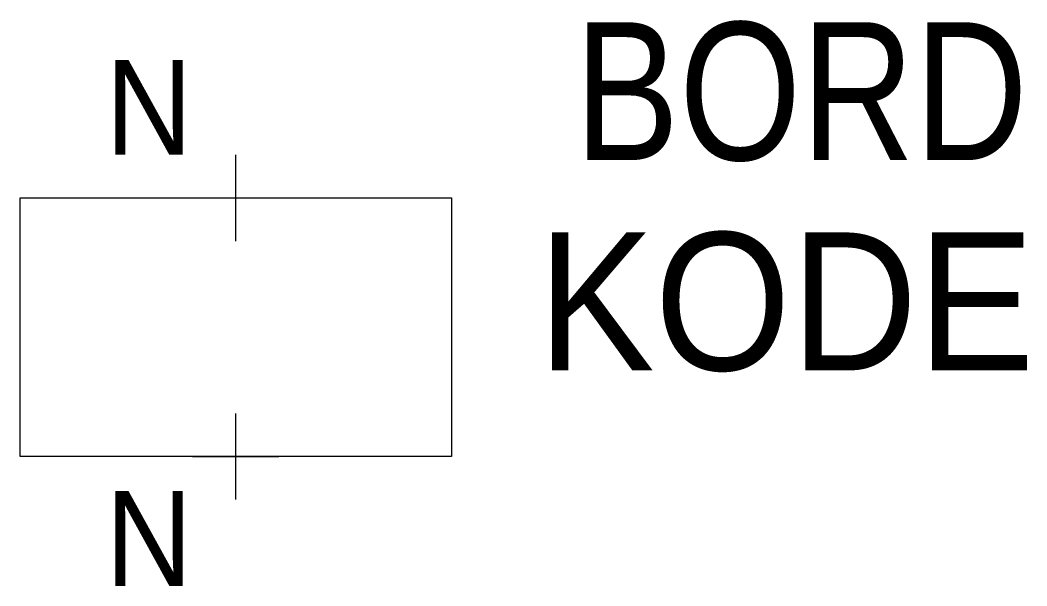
# Model space of a CAD drawing. Extents: x 210 to 233.3, y 141 to 154.1.
import ezdxf
from ezdxf.enums import TextEntityAlignment as Align

# ---------------------------------------------------------------- set-up
doc = ezdxf.new("R2010")
doc.units = 0
doc.header["$PDMODE"] = 2
doc.linetypes.add('DASHED', pattern=[0])
for name, color, linetype in [('10', 8, 'DASHED'), ('11', 30, 'DASHED'), ('12', 30, 'DASHED'), ('3', 30, 'CONTINUOUS'), ('C', 7, 'CONTINUOUS')]:
    doc.layers.add(name, color=color, linetype=linetype)

msp = doc.modelspace()

# ---------------------------------------------------------------- linework, layer by layer
at = {"layer": '3', "color": 0}
for p, q in [((210, 150), (220, 150)), ((210, 144), (210, 150)), ((220, 150), (220, 144)), ((220, 144), (210, 144))]:
    msp.add_line(p, q, dxfattribs=at)
at = {"layer": 'C', "color": 0}
for p in [(215, 150), (215, 144)]:
    msp.add_point(p, dxfattribs=at)

# ---------------------------------------------------------------- texts
at = {"layer": '10', "color": 0, "width": 0.95}
for p in [(214, 151), (214, 141)]:
    msp.add_attdef('N', text='', height=2.2, dxfattribs=at).set_placement(p, align=Align.RIGHT)
at = {"layer": '11', "color": 0, "width": 0.85}
msp.add_attdef('BORD', (222.858, 150.877), '', height=3.2, dxfattribs=at)
at = {"layer": '12', "color": 0, "width": 0.95}
msp.add_attdef('KODE', (222, 146), '-K', height=3.2, dxfattribs=at)

doc.saveas('drawing.dxf')
